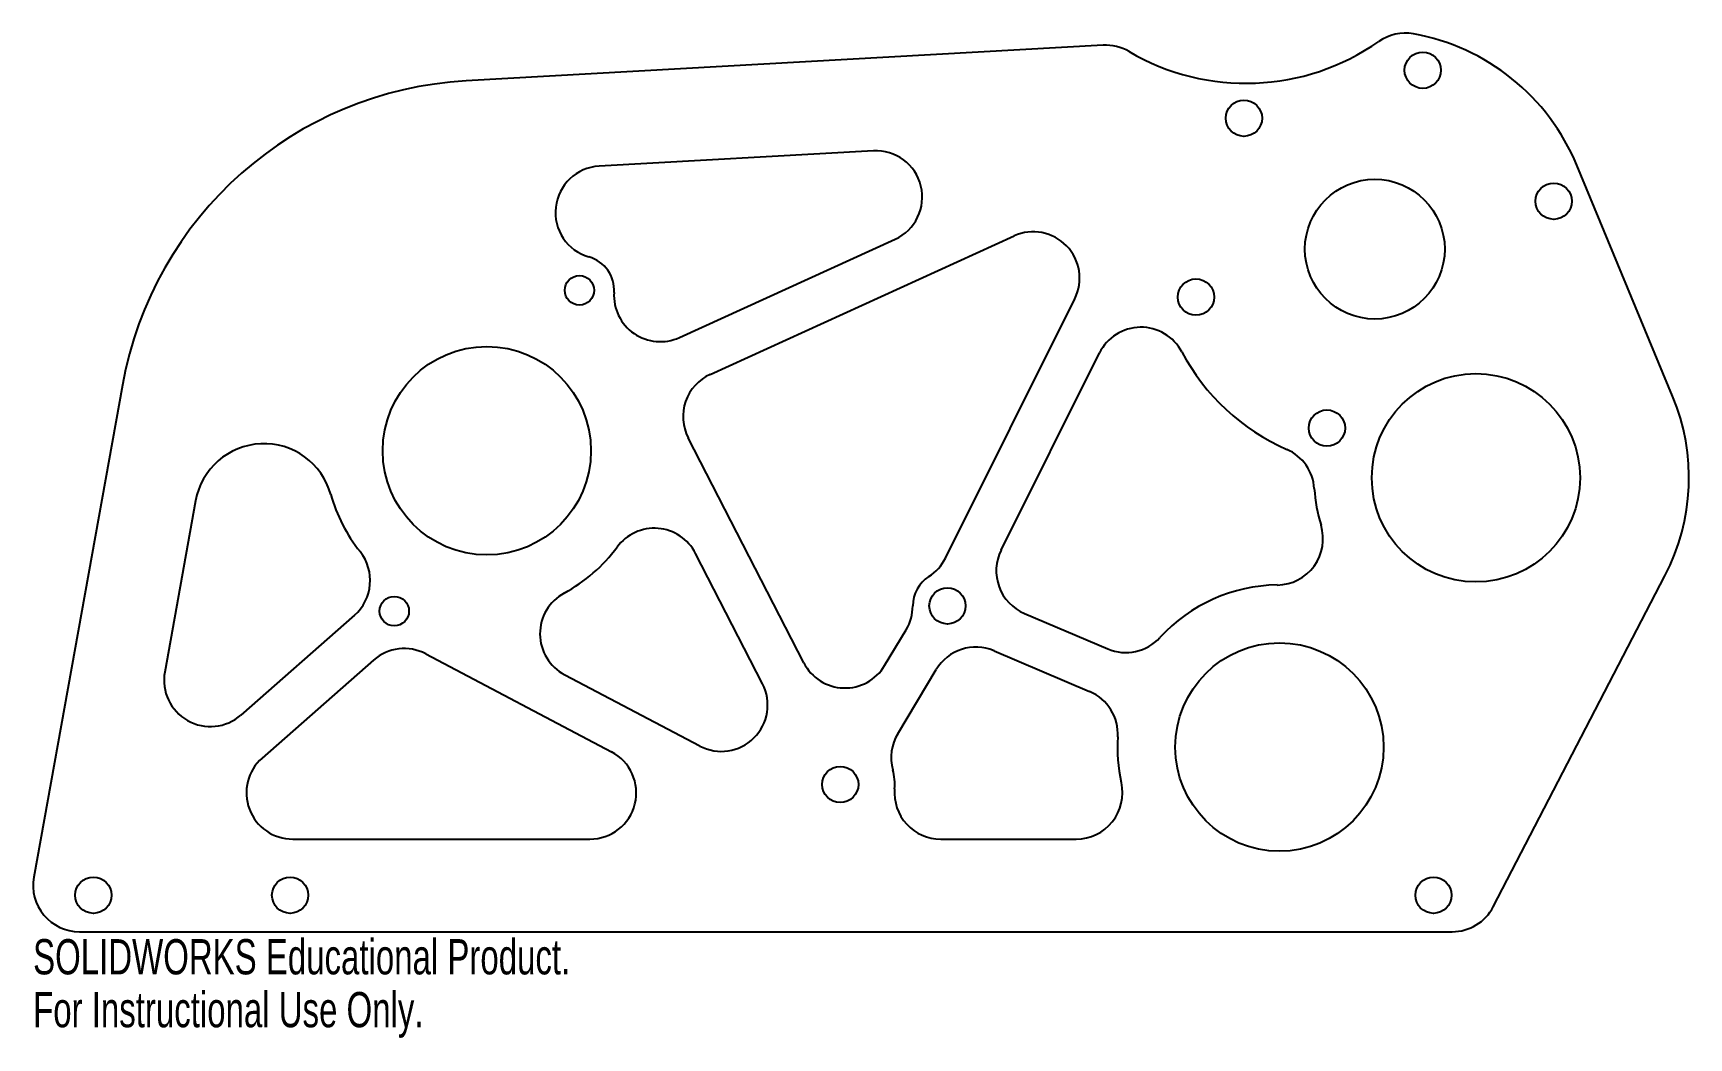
# Model space of a CAD drawing. Header units: inches. Extents: x 3.55 to 12.49, y 5.52 to 10.94.
import ezdxf

# ---------------------------------------------------------------- set-up
doc = ezdxf.new("R2010")
doc.units = ezdxf.units.IN
doc.header["$MEASUREMENT"] = 0
doc.styles.add('SLDTEXTSTYLE0', font='TXT', dxfattribs={"width": 0.7})

msp = doc.modelspace()

# ---------------------------------------------------------------- linework, layer by layer
at = {"color": 7, "linetype": 'Continuous', "lineweight": 25}
for p, q in [((9.3281, 10.8791), (5.8884, 10.6869)), ((8.0877, 10.309), (6.6065, 10.2262)), ((12.404, 8.9846), (11.8865, 10.2311)), ((7.2059, 9.1019), (8.8476, 9.8498)), ((7.0403, 9.3012), (8.2052, 9.8319)), ((8.4764, 8.1097), (9.175, 9.5107)), ((8.7774, 8.153), (9.3085, 9.2182)), ((4.0316, 9.0442), (3.5535, 6.3873)), ((7.7117, 7.5445), (7.0871, 8.7602)), ((4.4272, 8.4194), (4.2609, 7.4951)), ((7.4889, 7.4311), (7.127, 8.1355)), ((11.4357, 6.2278), (12.3626, 8.014)), ((5.2849, 7.8014), (4.6719, 7.263)), ((8.9033, 7.8114), (9.3532, 7.6201)), ((8.1484, 7.53), (8.2646, 7.7234)), ((8.7391, 7.6095), (9.2553, 7.39)), ((5.3885, 7.5597), (4.7864, 7.0308)), ((5.6701, 7.593), (6.6736, 7.0642)), ((6.4203, 7.4802), (7.15, 7.0957)), ((8.2192, 7.1622), (8.4269, 7.5082)), ((4.9514, 6.593), (6.557, 6.593)), ((8.4515, 6.593), (9.1828, 6.593)), ((3.7995, 6.093), (11.2138, 6.093))]:
    msp.add_line(p, q, dxfattribs=at)
for centre, radius in [((11.0546, 10.7442), 0.098), ((10.0887, 10.4854), 0.098), ((10.7958, 9.7783), 0.3775), ((11.7617, 10.0371), 0.098), ((6.5, 9.556), 0.0795), ((9.8298, 9.5195), 0.098), ((6, 8.69), 0.5625), ((11.3419, 8.5437), 0.5625), ((10.537, 8.8123), 0.098), ((5.5, 7.824), 0.0795), ((8.4877, 7.8523), 0.098), ((10.2803, 7.09), 0.5625), ((7.9086, 6.8878), 0.098), ((3.875, 6.29), 0.098), ((4.9375, 6.29), 0.098), ((11.1126, 6.29), 0.098)]:
    msp.add_circle(centre, radius, dxfattribs=at)
for centre, radius, start, end in [((10.96, 10.6947), 0.25, 79.84029, 124.97314), ((10.7958, 9.7783), 1.181, 22.54525, 79.84029), ((9.3421, 10.6295), 0.25, 59.64116, 93.19847), ((10.1002, 11.9238), 1.25, 239.64116, 304.97314), ((6, 8.69), 2, 93.19847, 169.79869), ((8.1016, 10.0594), 0.25, 294.49005, 93.19847), ((6.6204, 9.9766), 0.25, 93.19847, 254.02096), ((8.9513, 9.6223), 0.25, 333.4984, 114.49005), ((6.5, 9.556), 0.1875, 356.42322, 74.02096), ((6.9366, 9.5287), 0.25, 176.42322, 294.49005), ((9.5322, 9.1066), 0.25, 27.99367, 153.4984), ((10.7958, 9.7783), 1.181, 207.99367, 246.24767), ((7.3095, 8.8744), 0.25, 114.49005, 207.19309), ((11.3419, 8.5437), 1.15, 332.57302, 22.54525), ((4.7963, 8.353), 0.375, 15.64062, 169.79869), ((10.2194, 8.4685), 0.25, 3.83138, 66.24767), ((6, 8.69), 0.875, 195.64062, 218.52817), ((11.3419, 8.5437), 0.875, 183.83138, 196.99115), ((6.9046, 8.0212), 0.25, 27.19309, 143.52556), ((10.266, 8.2149), 0.25, 270.73095, 16.99115), ((5.1199, 7.9892), 0.25, 311.29465, 38.52817), ((6, 8.69), 0.875, 298.50557, 323.52556), ((9.0011, 8.0415), 0.25, 153.4984, 246.96368), ((8.2527, 8.2213), 0.25, 302.49568, 333.4984), ((8.4877, 7.8523), 0.1875, 122.49568, 180.01812), ((10.2803, 7.09), 0.875, 90.73095, 137.49245), ((6.5369, 7.7014), 0.25, 118.50557, 242.20905), ((8.0502, 7.8521), 0.25, 329.0154, 0.01812), ((5.5535, 7.3719), 0.25, 62.20905, 131.29465), ((8.6412, 7.3795), 0.25, 66.96368, 149.0154), ((9.451, 7.8501), 0.25, 246.96368, 317.49245), ((7.9341, 7.6587), 0.25, 207.19309, 329.0154), ((4.5069, 7.4508), 0.25, 169.79869, 311.29465), ((7.2665, 7.3168), 0.25, 242.20905, 27.19309), ((9.1575, 7.16), 0.25, 356.4349, 66.96368), ((8.4335, 7.0335), 0.25, 149.0154, 195.51631), ((10.2803, 7.09), 0.875, 176.4349, 192.68293), ((4.9514, 6.843), 0.25, 131.29465, 270), ((6.557, 6.843), 0.25, 270, 62.20905), ((7.9086, 6.8878), 0.2948, 355.28444, 15.51631), ((9.1828, 6.843), 0.25, 270, 12.68293), ((8.4515, 6.843), 0.25, 175.28444, 270), ((3.7995, 6.343), 0.25, 169.79869, 270), ((11.2138, 6.343), 0.25, 270, 332.57302)]:
    msp.add_arc(centre, radius, start, end, dxfattribs=at)

# ---------------------------------------------------------------- texts
at = {"color": 7, "linetype": 'Continuous', "char_height": 0.1903, "attachment_point": 1, "style": 'SLDTEXTSTYLE0'}
for s, insert in [('SOLIDWORKS Educational Product.', (3.5495, 6.0529)), ('For Instructional Use Only.', (3.5495, 5.7674))]:
    msp.add_mtext(s, dxfattribs=dict(at, insert=insert))

doc.saveas('drawing.dxf')
